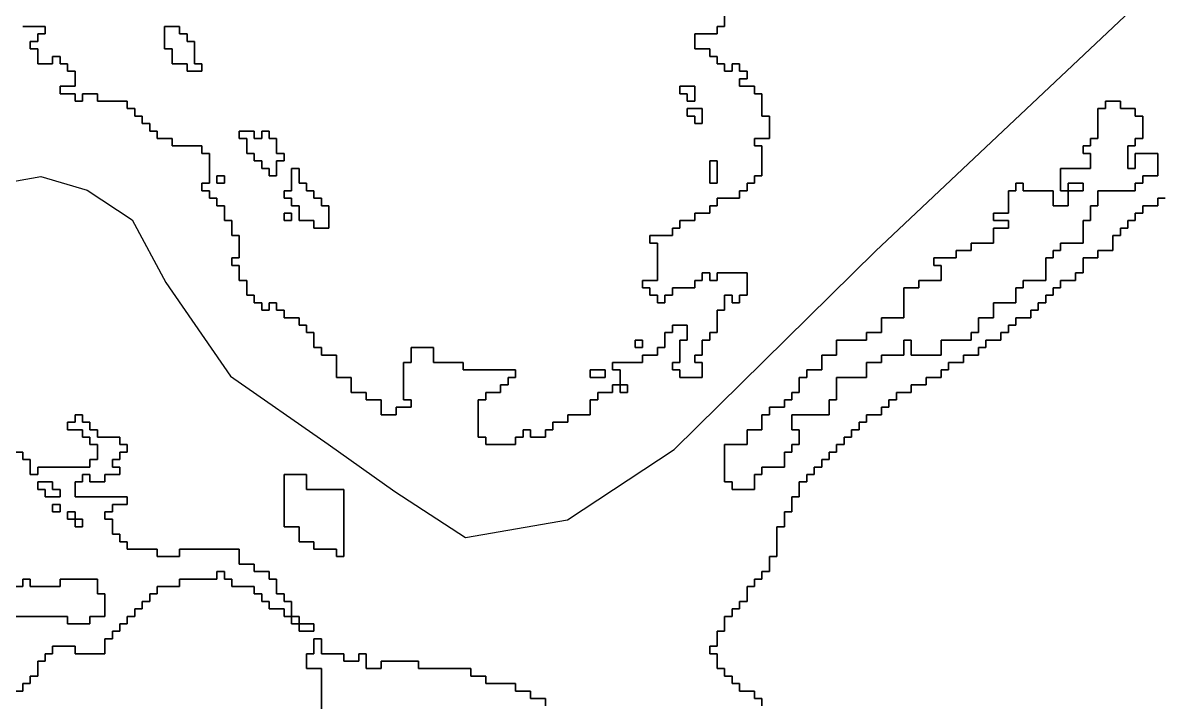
# Model space of a CAD drawing. Header units: metres. Extents: x 553506 to 563855, y 142925 to 150243.
# Drawn here: x 555692 to 555996.7, y 145801 to 145983 of the extents above; entities that cross this region are included whole.
import ezdxf

# ---------------------------------------------------------------- set-up
doc = ezdxf.new("R2010")
doc.units = ezdxf.units.M
doc.layers.add('C-FLOOD_ZONE_3', color=150, linetype='Continuous')
doc.layers.add('C-WATERWAYS', color=5, linetype='Continuous')

msp = doc.modelspace()

# ---------------------------------------------------------------- linework, layer by layer
at = {"layer": 'C-FLOOD_ZONE_3'}
for points in [[(555691.9994, 145981.9994), (555697.999, 145981.999), (555697.999, 145980.001), (555695.9994, 145980.0006), (555695.999, 145978.001), (555693.9994, 145978.0006), (555693.9994, 145975.9994), (555695.999, 145975.999), (555695.9994, 145971.9994), (555700.0006, 145971.9994), (555700.001, 145973.999), (555701.999, 145973.999), (555701.9994, 145971.9994), (555703.999, 145971.999), (555703.9994, 145969.9994), (555705.999, 145969.999), (555705.999, 145966.001), (555701.9994, 145966.0006), (555701.9994, 145963.9994), (555705.999, 145963.999), (555705.9994, 145961.9994), (555708.0006, 145961.9994), (555708.001, 145963.999), (555711.999, 145963.999), (555711.9994, 145961.9994), (555719.999, 145961.999), (555719.9994, 145959.9994), (555721.999, 145959.999), (555721.9994, 145957.9994), (555723.999, 145957.999), (555723.9994, 145955.9994), (555725.999, 145955.999), (555725.9994, 145953.9994), (555727.999, 145953.999), (555727.9994, 145951.9994), (555731.999, 145951.999), (555731.9994, 145949.9994), (555739.999, 145949.999), (555739.9994, 145947.9994), (555741.999, 145947.999), (555741.999, 145940.001), (555739.9994, 145940.0006), (555739.9994, 145937.9994), (555741.999, 145937.999), (555741.9994, 145935.9994), (555743.999, 145935.999), (555743.9994, 145933.9994), (555745.999, 145933.999), (555745.9994, 145929.9994), (555747.999, 145929.999), (555747.9994, 145925.9994), (555749.999, 145925.999), (555749.999, 145920.001), (555747.9994, 145920.0006), (555747.9994, 145917.9994), (555749.999, 145917.999), (555749.9994, 145913.9994), (555751.999, 145913.999), (555751.9994, 145909.9994), (555753.999, 145909.999), (555753.9994, 145907.9994), (555755.999, 145907.999), (555755.9994, 145905.9994), (555758.0006, 145905.9994), (555758.001, 145907.999), (555759.999, 145907.999), (555759.9994, 145905.9994), (555761.999, 145905.999), (555761.9994, 145903.9994), (555765.999, 145903.999), (555765.9994, 145901.9994), (555767.999, 145901.999), (555767.9994, 145899.9994), (555769.999, 145899.999), (555769.9994, 145895.9994), (555771.999, 145895.999), (555771.9994, 145893.9994), (555775.999, 145893.999), (555775.9994, 145887.9994), (555779.999, 145887.999), (555779.9994, 145883.9994), (555783.999, 145883.999), (555783.9994, 145881.9994), (555787.999, 145881.999), (555787.9994, 145877.9994), (555792.0006, 145877.9994), (555792.001, 145879.999), (555796.0006, 145879.9994), (555796.0006, 145882.0006), (555794.001, 145882.001), (555794.001, 145891.999), (555796.0006, 145891.9994), (555796.001, 145895.999), (555801.999, 145895.999), (555801.9994, 145891.9994), (555809.999, 145891.999), (555809.9994, 145889.9994), (555823.999, 145889.999), (555823.999, 145888.001), (555821.9994, 145888.0006), (555821.999, 145886.001), (555819.9994, 145886.0006), (555819.999, 145884.001), (555815.9994, 145884.0006), (555815.999, 145882.001), (555813.9994, 145882.0006), (555813.9994, 145871.9994), (555815.999, 145871.999), (555815.9994, 145869.9994), (555824.0006, 145869.9994), (555824.001, 145871.999), (555826.0006, 145871.9994), (555826.001, 145873.999), (555827.999, 145873.999), (555827.9994, 145871.9994), (555832.0006, 145871.9994), (555832.001, 145873.999), (555834.0006, 145873.9994), (555834.001, 145875.999), (555838.0006, 145875.9994), (555838.001, 145877.999), (555844.0006, 145877.9994), (555844.001, 145881.999), (555846.0006, 145881.9994), (555846.001, 145883.999), (555850.0006, 145883.9994), (555850.001, 145885.999), (555852, 145886), (555852.0006, 145890.0006), (555850.001, 145890.001), (555850.001, 145891.999), (555858.0006, 145891.9994), (555858.001, 145893.999), (555862.0006, 145893.9994), (555862.001, 145895.999), (555864.0006, 145895.9994), (555864.001, 145899.999), (555866.0006, 145899.9994), (555866.001, 145901.999), (555869.999, 145901.999), (555869.999, 145898.001), (555867.9994, 145898.0006), (555867.999, 145892.001), (555865.9994, 145892.0006), (555865.9994, 145889.9994), (555867.999, 145889.999), (555867.9994, 145887.9994), (555874.0006, 145887.9994), (555874.0006, 145892.0006), (555872.001, 145892.001), (555872.001, 145893.999), (555874.0006, 145893.9994), (555874.001, 145897.999), (555876.0006, 145897.9994), (555876.001, 145899.999), (555878.0006, 145899.9994), (555878.001, 145905.999), (555880.0006, 145905.9994), (555880.001, 145909.999), (555881.999, 145909.999), (555881.9994, 145907.9994), (555884.0006, 145907.9994), (555884.001, 145909.999), (555886.0006, 145909.9994), (555886.0006, 145916.0006), (555877.9994, 145916.0006), (555877.999, 145914.001), (555876.001, 145914.001), (555876.0006, 145916.0006), (555873.9994, 145916.0006), (555873.999, 145914.001), (555871.9994, 145914.0006), (555871.999, 145912.001), (555865.9994, 145912.0006), (555865.999, 145910.001), (555863.9994, 145910.0006), (555863.999, 145908.001), (555862.001, 145908.001), (555862.0006, 145910.0006), (555860.001, 145910.001), (555860.0006, 145912.0006), (555858.001, 145912.001), (555858.001, 145913.999), (555862.0006, 145913.9994), (555862.0006, 145924.0006), (555860.001, 145924.001), (555860.001, 145925.999), (555866.0006, 145925.9994), (555866.001, 145927.999), (555868.0006, 145927.9994), (555868.001, 145929.999), (555872.0006, 145929.9994), (555872.001, 145931.999), (555876.0006, 145931.9994), (555876.001, 145933.999), (555878.0006, 145933.9994), (555878.001, 145935.999), (555884.0006, 145935.9994), (555884.001, 145937.999), (555886.0006, 145937.9994), (555886.001, 145939.999), (555888.0006, 145939.9994), (555888.001, 145941.999), (555890.0006, 145941.9994), (555890.0006, 145950.0006), (555888.001, 145950.001), (555888.001, 145951.999), (555892.0006, 145951.9994), (555892.0006, 145958.0006), (555890.001, 145958.001), (555890.0006, 145964.0006), (555888.001, 145964.001), (555888.0006, 145966.0006), (555884.001, 145966.001), (555884.001, 145967.999), (555886.0006, 145967.9994), (555886.0006, 145970.0006), (555884.001, 145970.001), (555884.0006, 145972.0006), (555881.9994, 145972.0006), (555881.999, 145970.001), (555880.001, 145970.001), (555880.0006, 145972.0006), (555878.001, 145972.001), (555878.0006, 145974.0006), (555876.001, 145974.001), (555876.0006, 145976.0006), (555872.001, 145976.001), (555872.001, 145979.999), (555878.0006, 145979.9994), (555878.001, 145981.999), (555880.0006, 145981.9994), (555880.0006, 145986.0006)], [(555880.0006, 145986.0006), (555880.0006, 145981.9994), (555878.001, 145981.999), (555878.0006, 145979.9994), (555872.001, 145979.999), (555872.001, 145976.001), (555876.0006, 145976.0006), (555876.001, 145974.001), (555878.0006, 145974.0006), (555878.001, 145972.001), (555880.0006, 145972.0006), (555880.001, 145970.001), (555881.999, 145970.001), (555881.9994, 145972.0006), (555884.0006, 145972.0006), (555884.001, 145970.001), (555886.0006, 145970.0006), (555886.0006, 145967.9994), (555884.001, 145967.999), (555884.001, 145966.001), (555888.0006, 145966.0006), (555888.001, 145964.001), (555890.0006, 145964.0006), (555890.001, 145958.001), (555892.0006, 145958.0006), (555892.0006, 145951.9994), (555888.001, 145951.999), (555888.001, 145950.001), (555890.0006, 145950.0006), (555890.0006, 145941.9994), (555888.001, 145941.999), (555888.0006, 145939.9994), (555886.001, 145939.999), (555886.0006, 145937.9994), (555884.001, 145937.999), (555884.0006, 145935.9994), (555878.001, 145935.999), (555878.0006, 145933.9994), (555876.001, 145933.999), (555876.0006, 145931.9994), (555872.001, 145931.999), (555872.0006, 145929.9994), (555868.001, 145929.999), (555868.0006, 145927.9994), (555866.001, 145927.999), (555866.0006, 145925.9994), (555860.001, 145925.999), (555860.001, 145924.001), (555862.0006, 145924.0006), (555862.0006, 145913.9994), (555858.001, 145913.999), (555858.001, 145912.001), (555860.0006, 145912.0006), (555860.001, 145910.001), (555862.0006, 145910.0006), (555862.001, 145908.001), (555863.999, 145908.001), (555863.9994, 145910.0006), (555865.999, 145910.001), (555865.9994, 145912.0006), (555871.999, 145912.001), (555871.9994, 145914.0006), (555873.999, 145914.001), (555873.9994, 145916.0006), (555876.0006, 145916.0006), (555876.001, 145914.001), (555877.999, 145914.001), (555877.9994, 145916.0006), (555886.0006, 145916.0006), (555886.0006, 145909.9994), (555884.001, 145909.999), (555884.0006, 145907.9994), (555881.9994, 145907.9994), (555881.999, 145909.999), (555880.001, 145909.999), (555880.0006, 145905.9994), (555878.001, 145905.999), (555878.0006, 145899.9994), (555876.001, 145899.999), (555876.0006, 145897.9994), (555874.001, 145897.999), (555874.0006, 145893.9994), (555872.001, 145893.999), (555872.001, 145892.001), (555874.0006, 145892.0006), (555874.0006, 145887.9994), (555867.9994, 145887.9994), (555867.999, 145889.999), (555865.9994, 145889.9994), (555865.9994, 145892.0006), (555867.999, 145892.001), (555867.9994, 145898.0006), (555869.999, 145898.001), (555869.999, 145901.999), (555866.001, 145901.999), (555866.0006, 145899.9994), (555864.001, 145899.999), (555864.0006, 145895.9994), (555862.001, 145895.999), (555862.0006, 145893.9994), (555858.001, 145893.999), (555858.0006, 145891.9994), (555850.001, 145891.999), (555850.001, 145890.001), (555852.0006, 145890.0006), (555852, 145886), (555850.001, 145885.999), (555850.0006, 145883.9994), (555846.001, 145883.999), (555846.0006, 145881.9994), (555844.001, 145881.999), (555844.0006, 145877.9994), (555838.001, 145877.999), (555838.0006, 145875.9994), (555834.001, 145875.999), (555834.0006, 145873.9994), (555832.001, 145873.999), (555832.0006, 145871.9994), (555827.9994, 145871.9994), (555827.999, 145873.999), (555826.001, 145873.999), (555826.0006, 145871.9994), (555824.001, 145871.999), (555824.0006, 145869.9994), (555815.9994, 145869.9994), (555815.999, 145871.999), (555813.9994, 145871.9994), (555813.9994, 145882.0006), (555815.999, 145882.001), (555815.9994, 145884.0006), (555819.999, 145884.001), (555819.9994, 145886.0006), (555821.999, 145886.001), (555821.9994, 145888.0006), (555823.999, 145888.001), (555823.999, 145889.999), (555809.9994, 145889.9994), (555809.999, 145891.999), (555801.9994, 145891.9994), (555801.999, 145895.999), (555796.001, 145895.999), (555796.0006, 145891.9994), (555794.001, 145891.999), (555794.001, 145882.001), (555796.0006, 145882.0006), (555796.0006, 145879.9994), (555792.001, 145879.999), (555792.0006, 145877.9994), (555787.9994, 145877.9994), (555787.999, 145881.999), (555783.9994, 145881.9994), (555783.999, 145883.999), (555779.9994, 145883.9994), (555779.999, 145887.999), (555775.9994, 145887.9994), (555775.999, 145893.999), (555771.9994, 145893.9994), (555771.999, 145895.999), (555769.9994, 145895.9994), (555769.999, 145899.999), (555767.9994, 145899.9994), (555767.999, 145901.999), (555765.9994, 145901.9994), (555765.999, 145903.999), (555761.9994, 145903.9994), (555761.999, 145905.999), (555759.9994, 145905.9994), (555759.999, 145907.999), (555758.001, 145907.999), (555758.0006, 145905.9994), (555755.9994, 145905.9994), (555755.999, 145907.999), (555753.9994, 145907.9994), (555753.999, 145909.999), (555751.9994, 145909.9994), (555751.999, 145913.999), (555749.9994, 145913.9994), (555749.999, 145917.999), (555747.9994, 145917.9994), (555747.9994, 145920.0006), (555749.999, 145920.001), (555749.999, 145925.999), (555749.999, 145925.999), (555747.9994, 145925.9994), (555747.999, 145929.999), (555745.9994, 145929.9994), (555745.999, 145933.999), (555743.9994, 145933.9994), (555743.999, 145935.999), (555741.9994, 145935.9994), (555741.999, 145937.999), (555739.9994, 145937.9994), (555739.9994, 145940.0006), (555741.999, 145940.001), (555741.999, 145947.999), (555739.9994, 145947.9994), (555739.999, 145949.999), (555731.9994, 145949.9994), (555731.999, 145951.999), (555727.9994, 145951.9994), (555727.999, 145953.999), (555725.9994, 145953.9994), (555725.999, 145955.999), (555723.9994, 145955.9994), (555723.999, 145957.999), (555721.9994, 145957.9994), (555721.999, 145959.999), (555719.9994, 145959.9994), (555719.999, 145961.999), (555711.9994, 145961.9994), (555711.999, 145963.999), (555708.001, 145963.999), (555708.0006, 145961.9994), (555705.9994, 145961.9994), (555705.999, 145963.999), (555701.9994, 145963.9994), (555701.9994, 145966.0006), (555705.999, 145966.001), (555705.999, 145969.999), (555703.9994, 145969.9994), (555703.999, 145971.999), (555701.9994, 145971.9994), (555701.999, 145973.999), (555700.001, 145973.999), (555700.0006, 145971.9994), (555695.9994, 145971.9994), (555695.999, 145975.999), (555693.9994, 145975.9994), (555693.9994, 145978.0006), (555695.999, 145978.001), (555695.9994, 145980.0006), (555697.999, 145980.001), (555697.999, 145981.999), (555691.9994, 145981.9994)], [(555997.999, 145936.001), (555995.9994, 145936.0006), (555995.999, 145934.001), (555991.9994, 145934.0006), (555991.999, 145932.001), (555989.9994, 145932.0006), (555989.999, 145930.001), (555987.9994, 145930.0006), (555987.999, 145928.001), (555985.9994, 145928.0006), (555985.999, 145926.001), (555983.9994, 145926.0006), (555983.999, 145922.001), (555979.9994, 145922.0006), (555979.999, 145920.001), (555975.9994, 145920.0006), (555975.999, 145916.001), (555973.9994, 145916.0006), (555973.999, 145914.001), (555969.9994, 145914.0006), (555969.999, 145912.001), (555967.9994, 145912.0006), (555967.999, 145910.001), (555965.9994, 145910.0006), (555965.999, 145908.001), (555963.9994, 145908.0006), (555963.999, 145906.001), (555961.9994, 145906.0006), (555961.999, 145904.001), (555957.9994, 145904.0006), (555957.999, 145902.001), (555955.9994, 145902.0006), (555955.999, 145900.001), (555953.9994, 145900.0006), (555953.999, 145898.001), (555949.9994, 145898.0006), (555949.999, 145896.001), (555947.9994, 145896.0006), (555947.999, 145894.001), (555946, 145894.001), (555943.9994, 145894.0006), (555943.999, 145892.001), (555942, 145892.001), (555939.9994, 145892.0006), (555939.999, 145890.001), (555937.9994, 145890.0006), (555937.999, 145888.001), (555936, 145888.001), (555933.9994, 145888.0006), (555933.999, 145886.001), (555929.9994, 145886.0006), (555929.999, 145884.001), (555928, 145884.001), (555925.9994, 145884.0006), (555925.999, 145882.001), (555923.9994, 145882.0006), (555923.999, 145880.001), (555921.9994, 145880.0006), (555921.999, 145878.001), (555917.9994, 145878.0006), (555917.999, 145876.001), (555915.9994, 145876.0006), (555915.999, 145874.001), (555913.9994, 145874.0006), (555913.999, 145872.001), (555911.9994, 145872.0006), (555911.999, 145870.001), (555909.9994, 145870.0006), (555909.999, 145868.001), (555907.9994, 145868.0006), (555907.999, 145866.001), (555905.9994, 145866.0006), (555905.999, 145864.001), (555903.9994, 145864.0006), (555903.999, 145862.001), (555901.9994, 145862.0006), (555901.999, 145860.001), (555899.9994, 145860.0006), (555899.999, 145858), (555899.999, 145856.001), (555897.9994, 145856.0006), (555897.999, 145854), (555897.999, 145852.001), (555895.9994, 145852.0006), (555895.999, 145850), (555895.999, 145848.001), (555893.9994, 145848.0006), (555893.999, 145840.001), (555891.9994, 145840.0006), (555891.999, 145836.001), (555889.9994, 145836.0006), (555889.999, 145834.001), (555887.9994, 145834.0006), (555887.999, 145832.001), (555885.9994, 145832.0006), (555885.999, 145828.001), (555883.9994, 145828.0006), (555883.999, 145826.001), (555881.9994, 145826.0006), (555881.999, 145824.001), (555879.9994, 145824.0006), (555879.999, 145820.001), (555877.9994, 145820.0006), (555877.999, 145816.001), (555875.9994, 145816.0006), (555875.9994, 145813.9994), (555877.999, 145813.999), (555877.9994, 145809.9994), (555879.999, 145809.999), (555879.9994, 145807.9994), (555881.999, 145807.999), (555881.9994, 145805.9994), (555883.999, 145805.999), (555883.9994, 145803.9994), (555887.999, 145803.999), (555887.9994, 145801.9994), (555889.999, 145801.999), (555889.9994, 145799.9994)], [(555889.9994, 145799.9994), (555889.999, 145801.999), (555887.9994, 145801.9994), (555887.999, 145803.999), (555883.9994, 145803.9994), (555883.999, 145805.999), (555881.9994, 145805.9994), (555881.999, 145807.999), (555879.9994, 145807.9994), (555879.999, 145809.999), (555877.9994, 145809.9994), (555877.999, 145813.999), (555875.9994, 145813.9994), (555875.9994, 145816.0006), (555877.999, 145816.001), (555877.9994, 145820.0006), (555879.999, 145820.001), (555879.9994, 145824.0006), (555881.999, 145824.001), (555881.9994, 145826.0006), (555883.999, 145826.001), (555883.9994, 145828.0006), (555885.999, 145828.001), (555885.9994, 145832.0006), (555887.999, 145832.001), (555887.9994, 145834.0006), (555889.999, 145834.001), (555889.9994, 145836.0006), (555891.999, 145836.001), (555891.9994, 145840.0006), (555893.999, 145840.001), (555893.9994, 145848.0006), (555895.999, 145848.001), (555895.999, 145850), (555895.9994, 145852.0006), (555897.999, 145852.001), (555897.999, 145854), (555897.9994, 145856.0006), (555899.999, 145856.001), (555899.999, 145858), (555899.9994, 145860.0006), (555901.999, 145860.001), (555901.9994, 145862.0006), (555903.999, 145862.001), (555903.9994, 145864.0006), (555905.999, 145864.001), (555905.9994, 145866.0006), (555907.999, 145866.001), (555907.9994, 145868.0006), (555909.999, 145868.001), (555909.9994, 145870.0006), (555911.999, 145870.001), (555911.9994, 145872.0006), (555913.999, 145872.001), (555913.9994, 145874.0006), (555915.999, 145874.001), (555915.9994, 145876.0006), (555917.999, 145876.001), (555917.9994, 145878.0006), (555921.999, 145878.001), (555921.9994, 145880.0006), (555923.999, 145880.001), (555923.9994, 145882.0006), (555925.999, 145882.001), (555925.9994, 145884.0006), (555928, 145884.001), (555929.999, 145884.001), (555929.9994, 145886.0006), (555933.999, 145886.001), (555933.9994, 145888.0006), (555936, 145888.001), (555937.999, 145888.001), (555937.9994, 145890.0006), (555939.999, 145890.001), (555939.9994, 145892.0006), (555942, 145892.001), (555943.999, 145892.001), (555943.9994, 145894.0006), (555946, 145894.001), (555947.999, 145894.001), (555947.9994, 145896.0006), (555949.999, 145896.001), (555949.9994, 145898.0006), (555953.999, 145898.001), (555953.9994, 145900.0006), (555955.999, 145900.001), (555955.9994, 145902.0006), (555957.999, 145902.001), (555957.9994, 145904.0006), (555961.999, 145904.001), (555961.9994, 145906.0006), (555963.999, 145906.001), (555963.9994, 145908.0006), (555965.999, 145908.001), (555965.9994, 145910.0006), (555967.999, 145910.001), (555967.9994, 145912.0006), (555969.999, 145912.001), (555969.9994, 145914.0006), (555973.999, 145914.001), (555973.9994, 145916.0006), (555975.999, 145916.001), (555975.9994, 145920.0006), (555979.999, 145920.001), (555979.9994, 145922.0006), (555983.999, 145922.001), (555983.9994, 145926.0006), (555985.999, 145926.001), (555985.9994, 145928.0006), (555987.999, 145928.001), (555987.9994, 145930.0006), (555989.999, 145930.001), (555989.9994, 145932.0006), (555991.999, 145932.001), (555991.9994, 145934.0006), (555995.999, 145934.001), (555995.9994, 145936.0006), (555997.999, 145936.001)], [(555690.001, 145803.999), (555692.0006, 145803.9994), (555692.001, 145805.999), (555694.0006, 145805.9994), (555694.001, 145807.999), (555696.0006, 145807.9994), (555696.001, 145811.999), (555698.0006, 145811.9994), (555698.001, 145813.999), (555700.0006, 145813.9994), (555700.001, 145815.999), (555705.999, 145815.999), (555705.9994, 145813.9994), (555714.0006, 145813.9994), (555714.001, 145817.999), (555716.0006, 145817.9994), (555716.001, 145819.999), (555718.0006, 145819.9994), (555718.001, 145821.999), (555720.0006, 145821.9994), (555720.001, 145823.999), (555722.0006, 145823.9994), (555722.001, 145825.999), (555724.0006, 145825.9994), (555724.001, 145827.999), (555726.0006, 145827.9994), (555726.001, 145829.999), (555728.0006, 145829.9994), (555728.001, 145831.999), (555734.0006, 145831.9994), (555734.001, 145833.999), (555744.0006, 145833.9994), (555744.001, 145835.999), (555745.999, 145835.999), (555745.9994, 145833.9994), (555747.999, 145833.999), (555747.9994, 145831.9994), (555753.999, 145831.999), (555753.9994, 145829.9994), (555755.999, 145829.999), (555755.9994, 145827.9994), (555757.999, 145827.999), (555757.9994, 145825.9994), (555761.999, 145825.999), (555761.9994, 145823.9994), (555764, 145824), (555764.0006, 145828.0006), (555762.001, 145828.001), (555762.0006, 145830.0006), (555760.001, 145830.001), (555760.0006, 145834.0006), (555758.001, 145834.001), (555758.0006, 145836.0006), (555754.001, 145836.001), (555754.0006, 145838.0006), (555750.001, 145838.001), (555750.0006, 145842.0006), (555733.9994, 145842.0006), (555733.999, 145840.001), (555728.001, 145840.001), (555728.0006, 145842.0006), (555720.001, 145842.001), (555720.0006, 145844.0006), (555718.001, 145844.001), (555718.0006, 145846.0006), (555716.001, 145846.001), (555716.0006, 145850.0006), (555714.001, 145850.001), (555714.001, 145851.999), (555716.0006, 145851.9994), (555716.001, 145853.999), (555720.0006, 145853.9994), (555720.0006, 145856.0006), (555706.001, 145856.001), (555706.001, 145859.999), (555708.0006, 145859.9994), (555708.001, 145861.999), (555709.999, 145861.999), (555709.9994, 145859.9994), (555714.0006, 145859.9994), (555714.001, 145861.999), (555718.0006, 145861.9994), (555718.0006, 145864.0006), (555716.001, 145864.001), (555716.001, 145865.999), (555718.0006, 145865.9994), (555718.001, 145867.999), (555720.0006, 145867.9994), (555720.0006, 145870.0006), (555718.001, 145870.001), (555718.0006, 145872.0006), (555712.001, 145872.001), (555712.0006, 145874.0006), (555710.001, 145874.001), (555710.0006, 145876.0006), (555708.001, 145876.001), (555708.0006, 145878.0006), (555705.9994, 145878.0006), (555705.999, 145876.001), (555703.9994, 145876.0006), (555703.9994, 145873.9994), (555707.999, 145873.999), (555707.9994, 145871.9994), (555709.999, 145871.999), (555709.9994, 145869.9994), (555711.999, 145869.999), (555711.999, 145866.001), (555709.9994, 145866.0006), (555709.999, 145864.001), (555695.9994, 145864.0006), (555695.999, 145862.001), (555694.001, 145862.001), (555694.0006, 145866.0006), (555692.001, 145866.001), (555692.0006, 145868.0006), (555685.9994, 145868.0006)], [(555685.9994, 145868.0006), (555692.0006, 145868.0006), (555692.001, 145866.001), (555694.0006, 145866.0006), (555694.001, 145862.001), (555695.999, 145862.001), (555695.9994, 145864.0006), (555709.999, 145864.001), (555709.9994, 145866.0006), (555711.999, 145866.001), (555711.999, 145869.999), (555709.9994, 145869.9994), (555709.999, 145871.999), (555707.9994, 145871.9994), (555707.999, 145873.999), (555703.9994, 145873.9994), (555703.9994, 145876.0006), (555705.999, 145876.001), (555705.9994, 145878.0006), (555708.0006, 145878.0006), (555708.001, 145876.001), (555710.0006, 145876.0006), (555710.001, 145874.001), (555712.0006, 145874.0006), (555712.001, 145872.001), (555718.0006, 145872.0006), (555718.001, 145870.001), (555720.0006, 145870.0006), (555720.0006, 145867.9994), (555718.001, 145867.999), (555718.0006, 145865.9994), (555716.001, 145865.999), (555716.001, 145864.001), (555718.0006, 145864.0006), (555718.0006, 145861.9994), (555714.001, 145861.999), (555714.0006, 145859.9994), (555709.9994, 145859.9994), (555709.999, 145861.999), (555708.001, 145861.999), (555708.0006, 145859.9994), (555706.001, 145859.999), (555706.001, 145856.001), (555720.0006, 145856.0006), (555720.0006, 145853.9994), (555716.001, 145853.999), (555716.0006, 145851.9994), (555714.001, 145851.999), (555714.001, 145850.001), (555716.0006, 145850.0006), (555716.001, 145846.001), (555718.0006, 145846.0006), (555718.001, 145844.001), (555720.0006, 145844.0006), (555720.001, 145842.001), (555728.0006, 145842.0006), (555728.001, 145840.001), (555733.999, 145840.001), (555733.9994, 145842.0006), (555750.0006, 145842.0006), (555750.001, 145838.001), (555754.0006, 145838.0006), (555754.001, 145836.001), (555758.0006, 145836.0006), (555758.001, 145834.001), (555760.0006, 145834.0006), (555760.001, 145830.001), (555762.0006, 145830.0006), (555762.001, 145828.001), (555764.0006, 145828.0006), (555764, 145824), (555761.9994, 145823.9994), (555761.999, 145825.999), (555757.9994, 145825.9994), (555757.999, 145827.999), (555755.9994, 145827.9994), (555755.999, 145829.999), (555753.9994, 145829.9994), (555753.999, 145831.999), (555747.9994, 145831.9994), (555747.999, 145833.999), (555745.9994, 145833.9994), (555745.999, 145835.999), (555744.001, 145835.999), (555744.0006, 145833.9994), (555734.001, 145833.999), (555734.0006, 145831.9994), (555728.001, 145831.999), (555728.0006, 145829.9994), (555726.001, 145829.999), (555726.0006, 145827.9994), (555724.001, 145827.999), (555724.0006, 145825.9994), (555722.001, 145825.999), (555722.0006, 145823.9994), (555720.001, 145823.999), (555720.0006, 145821.9994), (555718.001, 145821.999), (555718.0006, 145819.9994), (555716.001, 145819.999), (555716.0006, 145817.9994), (555714.001, 145817.999), (555714.0006, 145813.9994), (555705.9994, 145813.9994), (555705.999, 145815.999), (555700.001, 145815.999), (555700.0006, 145813.9994), (555698.001, 145813.999), (555698.0006, 145811.9994), (555696.001, 145811.999), (555696.0006, 145807.9994), (555694.001, 145807.999), (555694.0006, 145805.9994), (555692.001, 145805.999), (555692.0006, 145803.9994), (555690.001, 145803.999)], [(555672.001, 145831.999), (555692.0006, 145831.9994), (555692.001, 145833.999), (555693.999, 145833.999), (555693.9994, 145831.9994), (555702.0006, 145831.9994), (555702.001, 145833.999), (555711.999, 145833.999), (555711.9994, 145829.9994), (555713.999, 145829.999), (555713.999, 145824.001), (555709.9994, 145824.0006), (555709.999, 145822.001), (555704.001, 145822.001), (555704.0006, 145824.0006), (555685.9994, 145824.0006)], [(555685.9994, 145824.0006), (555704.0006, 145824.0006), (555704.001, 145822.001), (555709.999, 145822.001), (555709.9994, 145824.0006), (555713.999, 145824.001), (555713.999, 145829.999), (555711.9994, 145829.9994), (555711.999, 145833.999), (555702.001, 145833.999), (555702.0006, 145831.9994), (555693.9994, 145831.9994), (555693.999, 145833.999), (555692.001, 145833.999), (555692.0006, 145831.9994), (555672.001, 145831.999)], [(555832.001, 145800.001), (555832.0006, 145802.0006), (555828.001, 145802.001), (555828.0006, 145804.0006), (555824.001, 145804.001), (555824.0006, 145806.0006), (555816.001, 145806.001), (555816.0006, 145808.0006), (555812.001, 145808.001), (555812.0006, 145810.0006), (555798.001, 145810.001), (555798.0006, 145812.0006), (555787.9994, 145812.0006), (555787.999, 145810.001), (555784.001, 145810.001), (555784.0006, 145814.0006), (555781.9994, 145814.0006), (555781.999, 145812.001), (555778.001, 145812.001), (555778.0006, 145814.0006), (555772.001, 145814.001), (555772.0006, 145818.0006), (555769.9994, 145818.0006), (555769.999, 145814.001), (555767.9994, 145814.0006), (555767.9994, 145809.9994), (555771.999, 145809.999), (555771.999, 145798.001)], [(555771.999, 145798.001), (555771.999, 145809.999), (555767.9994, 145809.9994), (555767.9994, 145814.0006), (555769.999, 145814.001), (555769.9994, 145818.0006), (555772.0006, 145818.0006), (555772.001, 145814.001), (555778.0006, 145814.0006), (555778.001, 145812.001), (555781.999, 145812.001), (555781.9994, 145814.0006), (555784.0006, 145814.0006), (555784.001, 145810.001), (555787.999, 145810.001), (555787.9994, 145812.0006), (555798.0006, 145812.0006), (555798.001, 145810.001), (555812.0006, 145810.0006), (555812.001, 145808.001), (555816.0006, 145808.0006), (555816.001, 145806.001), (555824.0006, 145806.0006), (555824.001, 145804.001), (555828.0006, 145804.0006), (555828.001, 145802.001), (555832.0006, 145802.0006), (555832.001, 145800.001)]]:
    msp.add_lwpolyline(points, dxfattribs=at)
for points in [[(555730.001, 145981.999), (555733.999, 145981.999), (555733.9994, 145979.9994), (555735.999, 145979.999), (555735.9994, 145977.9994), (555737.999, 145977.999), (555737.9994, 145971.9994), (555739.999, 145971.999), (555739.999, 145970.001), (555736.001, 145970.001), (555736.0006, 145972.0006), (555732.001, 145972.001), (555732.0006, 145976.0006), (555730.001, 145976.001), (555730.001, 145981.999)], [(555730.001, 145981.999), (555730.001, 145976.001), (555732.0006, 145976.0006), (555732.001, 145972.001), (555736.0006, 145972.0006), (555736.001, 145970.001), (555739.999, 145970.001), (555739.999, 145971.999), (555737.9994, 145971.9994), (555737.999, 145977.999), (555735.9994, 145977.9994), (555735.999, 145979.999), (555733.9994, 145979.9994), (555733.999, 145981.999), (555730.001, 145981.999)], [(555868.001, 145965.999), (555871.999, 145965.999), (555871.999, 145962.001), (555870.001, 145962.001), (555870.0006, 145964.0006), (555868.001, 145964.001), (555868.001, 145965.999)], [(555871.999, 145962.001), (555871.999, 145965.999), (555868.001, 145965.999), (555868.001, 145964.001), (555870.0006, 145964.0006), (555870.001, 145962.001), (555871.999, 145962.001)], [(555900, 145870), (555898, 145870), (555898, 145868), (555896, 145868), (555896, 145864), (555890, 145864), (555890, 145862), (555888, 145862), (555888, 145858), (555882, 145858), (555882, 145860), (555880, 145860), (555880, 145868), (555880, 145870), (555882, 145870), (555886, 145870), (555886, 145872), (555886, 145874), (555890, 145874), (555890, 145878), (555892, 145878), (555892, 145880), (555896, 145880), (555896, 145882), (555898, 145882), (555898, 145884), (555900, 145884), (555900, 145888), (555902, 145888), (555902, 145890), (555906, 145890), (555906, 145894), (555910, 145894), (555910, 145898), (555912, 145898), (555916, 145898), (555918, 145898), (555918, 145900), (555922, 145900), (555922, 145904), (555928, 145904), (555928, 145912), (555932, 145912), (555932, 145914), (555938, 145914), (555938, 145918), (555936, 145918), (555936, 145920), (555938, 145920), (555942, 145920), (555942, 145922), (555946, 145922), (555946, 145924), (555952, 145924), (555952, 145928), (555956, 145928), (555956, 145930), (555952, 145930), (555952, 145932), (555956, 145932), (555956, 145934), (555956, 145938), (555958, 145938), (555958, 145940), (555960, 145940), (555960, 145938), (555968, 145938), (555968, 145934), (555972, 145934), (555972, 145938), (555970, 145938), (555970, 145944), (555978, 145944), (555978, 145948), (555976, 145948), (555976, 145950), (555978, 145950), (555978, 145952), (555980, 145952), (555980, 145960), (555982, 145960), (555982, 145962), (555986, 145962), (555986, 145960), (555990, 145960), (555990, 145958), (555992, 145958), (555992, 145952), (555990, 145952), (555990, 145950), (555988, 145950), (555988, 145944), (555990, 145944), (555990, 145948), (555996, 145948), (555996, 145942), (555992, 145942), (555992, 145940), (555990, 145940), (555990, 145938), (555980, 145938), (555980, 145934), (555978, 145934), (555978, 145930), (555976, 145930), (555976, 145924), (555970, 145924), (555970, 145922), (555968, 145922), (555968, 145920), (555966, 145920), (555966, 145914), (555960, 145914), (555960, 145912), (555958, 145912), (555958, 145908), (555952, 145908), (555952, 145904), (555948, 145904), (555948, 145900), (555946, 145900), (555946, 145898), (555942, 145898), (555938, 145898), (555938, 145894), (555930, 145894), (555930, 145898), (555928, 145898), (555928, 145894), (555922, 145894), (555922, 145892), (555918, 145892), (555918, 145888), (555910, 145888), (555910, 145882), (555908, 145882), (555908, 145878), (555898, 145878), (555898, 145874), (555900, 145874), (555900, 145870)], [(555952, 145930), (555956, 145930), (555956, 145928), (555952, 145928), (555952, 145924), (555946, 145924), (555946, 145922), (555942, 145922), (555942, 145920), (555938, 145920), (555936, 145920), (555936, 145918), (555938, 145918), (555938, 145914), (555932, 145914), (555932, 145912), (555928, 145912), (555928, 145904), (555922, 145904), (555922, 145900), (555918, 145900), (555918, 145898), (555916, 145898), (555912, 145898), (555910, 145898), (555910, 145894), (555906, 145894), (555906, 145890), (555902, 145890), (555902, 145888), (555900, 145888), (555900, 145884), (555898, 145884), (555898, 145882), (555896, 145882), (555896, 145880), (555892, 145880), (555892, 145878), (555890, 145878), (555890, 145874), (555886, 145874), (555886, 145872), (555886, 145870), (555882, 145870), (555880, 145870), (555880, 145868), (555880, 145860), (555882, 145860), (555882, 145858), (555888, 145858), (555888, 145862), (555890, 145862), (555890, 145864), (555896, 145864), (555896, 145868), (555898, 145868), (555898, 145870), (555900, 145870), (555900, 145874), (555898, 145874), (555898, 145878), (555908, 145878), (555908, 145882), (555910, 145882), (555910, 145888), (555918, 145888), (555918, 145892), (555922, 145892), (555922, 145894), (555928, 145894), (555928, 145898), (555930, 145898), (555930, 145894), (555938, 145894), (555938, 145898), (555942, 145898), (555946, 145898), (555946, 145900), (555948, 145900), (555948, 145904), (555952, 145904), (555952, 145908), (555958, 145908), (555958, 145912), (555960, 145912), (555960, 145914), (555966, 145914), (555966, 145920), (555968, 145920), (555968, 145922), (555970, 145922), (555970, 145924), (555976, 145924), (555976, 145930), (555978, 145930), (555978, 145934), (555980, 145934), (555980, 145938), (555990, 145938), (555990, 145940), (555992, 145940), (555992, 145942), (555996, 145942), (555996, 145948), (555990, 145948), (555990, 145944), (555988, 145944), (555988, 145950), (555990, 145950), (555990, 145952), (555992, 145952), (555992, 145958), (555990, 145958), (555990, 145960), (555986, 145960), (555986, 145962), (555982, 145962), (555982, 145960), (555980, 145960), (555980, 145952), (555978, 145952), (555978, 145950), (555976, 145950), (555976, 145948), (555978, 145948), (555978, 145944), (555970, 145944), (555970, 145938), (555972, 145938), (555972, 145934), (555968, 145934), (555968, 145938), (555960, 145938), (555960, 145940), (555958, 145940), (555958, 145938), (555956, 145938), (555956, 145934), (555956, 145932), (555952, 145932), (555952, 145930)], [(555870.001, 145959.999), (555873.999, 145959.999), (555873.999, 145956.001), (555872.001, 145956.001), (555872.0006, 145958.0006), (555870.001, 145958.001), (555870.001, 145959.999)], [(555873.999, 145956.001), (555873.999, 145959.999), (555870.001, 145959.999), (555870.001, 145958.001), (555872.0006, 145958.0006), (555872.001, 145956.001), (555873.999, 145956.001)], [(555756.0006, 145946.0006), (555754.001, 145946.001), (555754.0006, 145948.0006), (555752.001, 145948.001), (555752.0006, 145952.0006), (555750.001, 145952.001), (555750.001, 145953.999), (555753.999, 145953.999), (555753.9994, 145951.9994), (555756.0006, 145951.9994), (555756.001, 145953.999), (555757.999, 145953.999), (555757.9994, 145951.9994), (555759.999, 145951.999), (555759.9994, 145947.9994), (555761.999, 145947.999), (555761.999, 145946.001), (555759.9994, 145946.0006), (555759.999, 145942.001), (555758.001, 145942.001), (555758.0006, 145944.0006), (555756.001, 145944.001), (555756.0006, 145946.0006)], [(555750.001, 145953.999), (555750.001, 145952.001), (555752.0006, 145952.0006), (555752.001, 145948.001), (555754.0006, 145948.0006), (555754.001, 145946.001), (555756.0006, 145946.0006), (555756.001, 145944.001), (555758.0006, 145944.0006), (555758.001, 145942.001), (555759.999, 145942.001), (555759.9994, 145946.0006), (555761.999, 145946.001), (555761.999, 145947.999), (555759.9994, 145947.9994), (555759.999, 145951.999), (555757.9994, 145951.9994), (555757.999, 145953.999), (555756.001, 145953.999), (555756.0006, 145951.9994), (555753.9994, 145951.9994), (555753.999, 145953.999), (555750.001, 145953.999)], [(555766.0006, 145934.0006), (555764.001, 145934.001), (555764.0006, 145936.0006), (555762.001, 145936.001), (555762.001, 145937.999), (555764.0006, 145937.9994), (555764.001, 145943.999), (555765.999, 145943.999), (555765.9994, 145939.9994), (555767.999, 145939.999), (555767.9994, 145937.9994), (555769.999, 145937.999), (555769.9994, 145935.9994), (555771.999, 145935.999), (555771.9994, 145933.9994), (555773.999, 145933.999), (555773.999, 145928.001), (555770.001, 145928.001), (555770.0006, 145930.0006), (555766.001, 145930.001), (555766.0006, 145934.0006)], [(555766.0006, 145934.0006), (555766.001, 145930.001), (555770.0006, 145930.0006), (555770.001, 145928.001), (555773.999, 145928.001), (555773.999, 145933.999), (555771.9994, 145933.9994), (555771.999, 145935.999), (555769.9994, 145935.9994), (555769.999, 145937.999), (555767.9994, 145937.9994), (555767.999, 145939.999), (555765.9994, 145939.9994), (555765.999, 145943.999), (555764.001, 145943.999), (555764.0006, 145937.9994), (555762.001, 145937.999), (555762.001, 145936.001), (555764.0006, 145936.0006), (555764.001, 145934.001), (555766.0006, 145934.0006)], [(555876.001, 145945.999), (555877.999, 145945.999), (555877.999, 145940.001), (555876.001, 145940.001), (555876.001, 145945.999)], [(555877.999, 145945.999), (555876.001, 145945.999), (555876.001, 145940.001), (555877.999, 145940.001), (555877.999, 145945.999)], [(555744.001, 145940.001), (555744.001, 145941.999), (555745.999, 145941.999), (555745.999, 145940.001), (555744.001, 145940.001)], [(555745.999, 145941.999), (555744.001, 145941.999), (555744.001, 145940.001), (555745.999, 145940.001), (555745.999, 145941.999)], [(555976, 145938), (555976, 145940), (555972, 145940), (555972, 145938), (555976, 145938)], [(555972, 145938), (555972, 145940), (555976, 145940), (555976, 145938), (555972, 145938)], [(555762.001, 145930.001), (555762.001, 145931.999), (555763.999, 145931.999), (555763.999, 145930.001), (555762.001, 145930.001)], [(555763.999, 145931.999), (555762.001, 145931.999), (555762.001, 145930.001), (555763.999, 145930.001), (555763.999, 145931.999)], [(555856.001, 145896.001), (555856.001, 145897.999), (555857.999, 145897.999), (555857.999, 145896.001), (555856.001, 145896.001)], [(555857.999, 145897.999), (555856.001, 145897.999), (555856.001, 145896.001), (555857.999, 145896.001), (555857.999, 145897.999)], [(555844.001, 145889.999), (555847.999, 145889.999), (555847.999, 145888.001), (555844.001, 145888.001), (555844.001, 145889.999)], [(555847.999, 145889.999), (555844.001, 145889.999), (555844.001, 145888.001), (555847.999, 145888.001), (555847.999, 145889.999)], [(555851.9994, 145883.9994), (555854.0006, 145883.9994), (555854.0006, 145886.0006), (555852, 145886), (555851.9994, 145883.9994)], [(555854.0006, 145886.0006), (555854.0006, 145883.9994), (555851.9994, 145883.9994), (555852, 145886), (555854.0006, 145886.0006)], [(555766, 145848), (555762, 145848), (555762, 145862), (555768, 145862), (555768, 145858), (555776, 145858), (555778, 145858), (555778, 145840), (555776, 145840), (555776, 145842), (555770, 145842), (555770, 145844), (555766, 145844), (555766, 145848)], [(555762, 145862), (555762, 145848), (555766, 145848), (555766, 145844), (555770, 145844), (555770, 145842), (555776, 145842), (555776, 145840), (555778, 145840), (555778, 145858), (555776, 145858), (555768, 145858), (555768, 145862), (555762, 145862)], [(555696.001, 145859.999), (555699.999, 145859.999), (555699.9994, 145857.9994), (555701.999, 145857.999), (555701.999, 145856.001), (555698.001, 145856.001), (555698.0006, 145858.0006), (555696.001, 145858.001), (555696.001, 145859.999)], [(555696.001, 145859.999), (555696.001, 145858.001), (555698.0006, 145858.0006), (555698.001, 145856.001), (555701.999, 145856.001), (555701.999, 145857.999), (555699.9994, 145857.9994), (555699.999, 145859.999), (555696.001, 145859.999)], [(555700.001, 145853.999), (555701.999, 145853.999), (555701.999, 145852.001), (555700.001, 145852.001), (555700.001, 145853.999)], [(555700.001, 145853.999), (555700.001, 145852.001), (555701.999, 145852.001), (555701.999, 145853.999), (555700.001, 145853.999)], [(555704.001, 145851.999), (555705.999, 145851.999), (555706, 145850), (555704.001, 145850.001), (555704.001, 145851.999)], [(555704.001, 145850.001), (555706, 145850), (555705.999, 145851.999), (555704.001, 145851.999), (555704.001, 145850.001)], [(555706, 145850), (555707.999, 145849.999), (555707.999, 145848.001), (555706.001, 145848.001), (555706, 145850)], [(555706.001, 145848.001), (555707.999, 145848.001), (555707.999, 145849.999), (555706, 145850), (555706.001, 145848.001)], [(555763.9994, 145821.9994), (555766, 145822), (555766.0006, 145824.0006), (555764, 145824), (555763.9994, 145821.9994)], [(555766.0006, 145824.0006), (555766, 145822), (555763.9994, 145821.9994), (555764, 145824), (555766.0006, 145824.0006)], [(555765.9994, 145819.9994), (555770.0006, 145819.9994), (555770.0006, 145822.0006), (555766, 145822), (555765.9994, 145819.9994)], [(555770.0006, 145822.0006), (555770.0006, 145819.9994), (555765.9994, 145819.9994), (555766, 145822), (555770.0006, 145822.0006)]]:
    msp.add_lwpolyline(points, close=True, dxfattribs=at)
at = {"layer": 'C-WATERWAYS'}
msp.add_lwpolyline([(555679.671, 145938.7852), (555696.8181, 145941.8199), (555709.2244, 145938.1336), (555721.2684, 145930.2515), (555730.3601, 145913.3987), (555747.6395, 145888.3023), (555773.7945, 145870.1081), (555791.6697, 145857.4392), (555810.6118, 145845.1032), (555837.9533, 145849.8387), (555866.467, 145868.7331), (555920.3723, 145921.8088), (555996.5208, 145993.6124), (556015.4517, 146060.6636), (556020.2233, 146118.1812), (556046.9062, 146155.1512), (556074.2276, 146168.0898), (556113.0102, 146161.7109), (556188.6021, 146135.4272)], dxfattribs=at)

doc.saveas('drawing.dxf')
